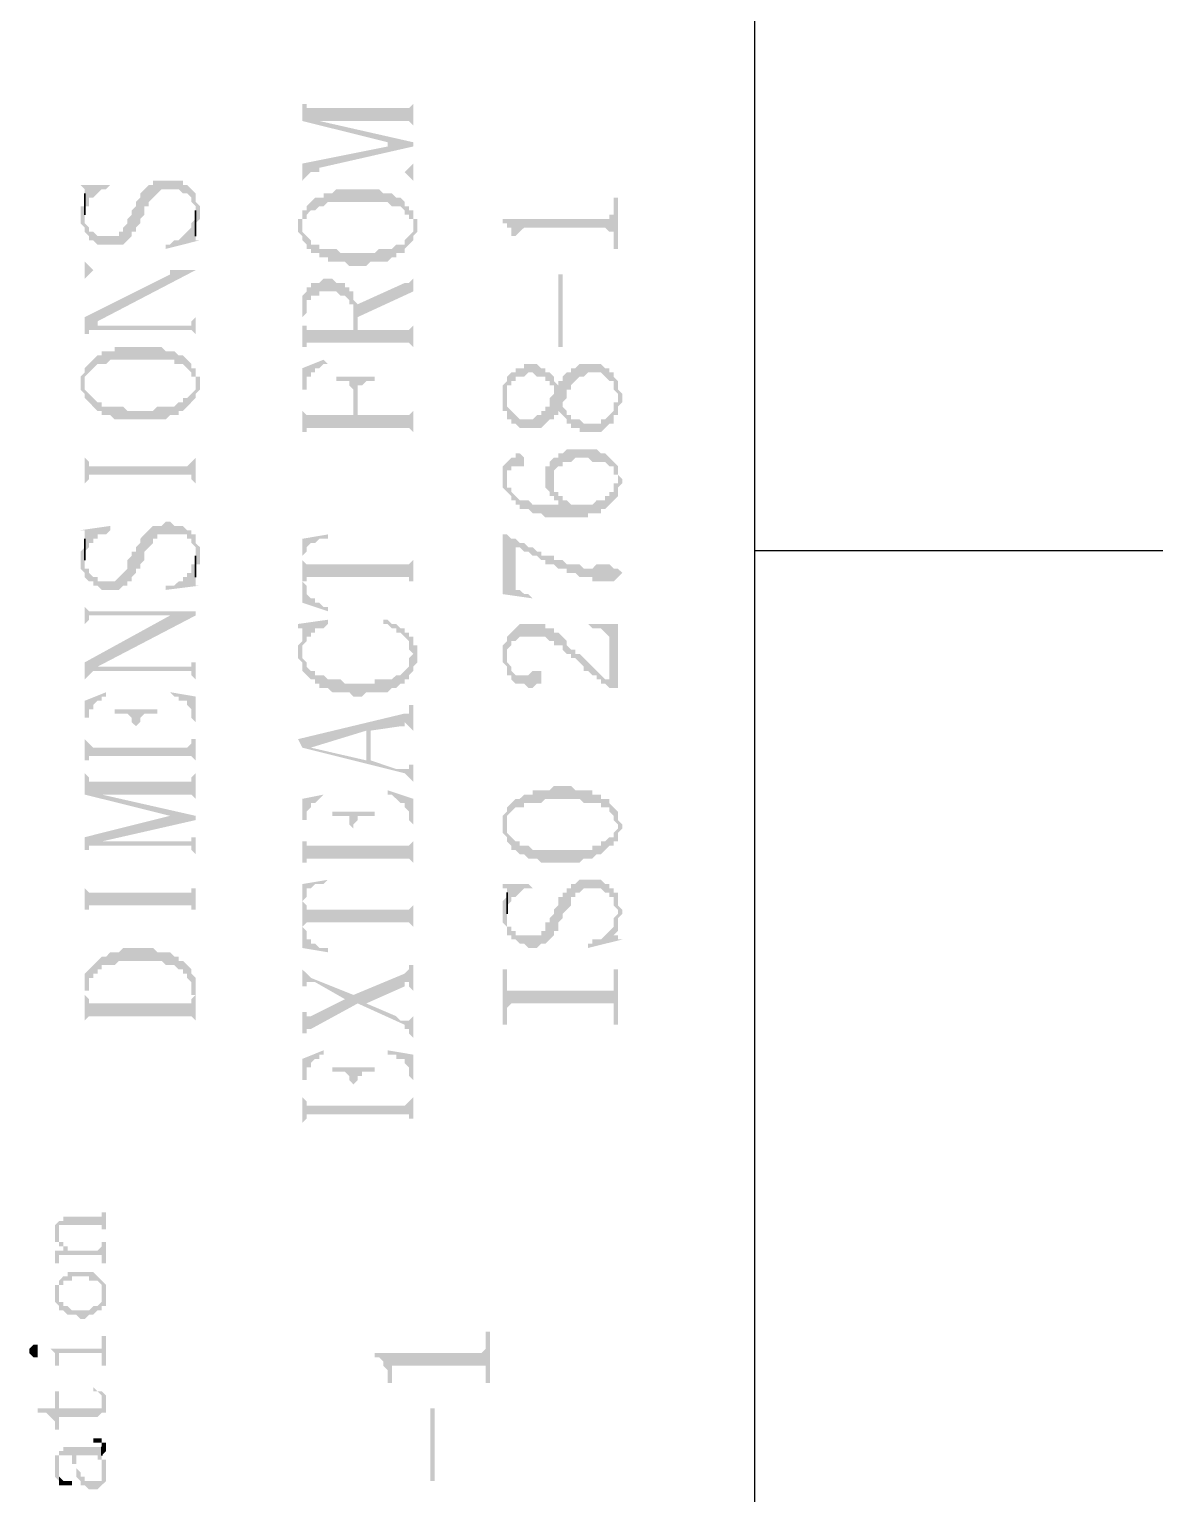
# Model space of a CAD drawing. Header units: inches. Extents: x 3613 to 8393, y -2205 to -794.
# Drawn here: x 4088.78 to 4100.69, y -2003.93 to -1988.43 of the extents above; entities that cross this region are included whole.
import ezdxf

# ---------------------------------------------------------------- set-up
doc = ezdxf.new("R2010")
doc.units = ezdxf.units.IN
doc.header["$MEASUREMENT"] = 0

msp = doc.modelspace()

# ---------------------------------------------------------------- hatches: boundary and pattern name
at = {"transparency": 33554559}
for points in [[(4091.667, -1989.176), (4091.667, -1989.402), (4092.569, -1989.627), (4092.569, -1989.672), (4092.84, -1989.672), (4092.84, -1989.627), (4091.847, -1989.402), (4091.847, -1989.402), (4091.757, -1989.266), (4091.712, -1989.266), (4091.712, -1989.221), (4091.667, -1989.221)], [(4091.757, -1989.266), (4091.847, -1989.402), (4092.795, -1989.402), (4092.84, -1989.447), (4092.84, -1989.492), (4092.84, -1989.176), (4092.84, -1989.221), (4092.84, -1989.221), (4092.795, -1989.266), (4092.75, -1989.266)], [(4091.667, -1989.853), (4091.667, -1990.034), (4091.667, -1990.034), (4091.712, -1989.988), (4091.712, -1989.988), (4091.757, -1989.943), (4091.847, -1989.898), (4092.84, -1989.672), (4092.569, -1989.672)], [(4091.757, -1989.943), (4092.75, -1989.943), (4092.795, -1989.988), (4092.795, -1989.988), (4092.84, -1990.034), (4092.84, -1989.853), (4092.84, -1989.853), (4092.795, -1989.898), (4092.795, -1989.898), (4092.75, -1989.943), (4091.847, -1989.943), (4091.847, -1989.898)], [(4089.32, -1990.395), (4089.32, -1990.485), (4089.32, -1990.485), (4089.365, -1990.53), (4089.365, -1990.575), (4089.365, -1990.575), (4089.41, -1990.62), (4089.41, -1990.665), (4089.455, -1990.665), (4089.5, -1990.71), (4089.771, -1990.71), (4089.816, -1990.665), (4089.816, -1990.665), (4089.861, -1990.62), (4089.861, -1990.575), (4089.907, -1990.575), (4089.907, -1990.53), (4089.952, -1990.485), (4089.952, -1990.44), (4089.997, -1990.395), (4089.997, -1990.304), (4090.042, -1990.304), (4090.042, -1990.259), (4090.087, -1990.214), (4090.087, -1990.214), (4090.132, -1990.169), (4090.132, -1990.169), (4090.177, -1990.124), (4090.358, -1990.124), (4090.403, -1990.169), (4090.448, -1990.169), (4090.493, -1990.214), (4090.493, -1990.259), (4090.538, -1990.304), (4090.538, -1990.53), (4090.538, -1990.485), (4090.538, -1990.485), (4090.584, -1990.44), (4090.584, -1990.349), (4090.584, -1990.304), (4090.584, -1990.304), (4090.538, -1990.259), (4090.538, -1990.169), (4090.538, -1990.169), (4090.493, -1990.124), (4090.493, -1990.124), (4090.448, -1990.079), (4090.403, -1990.079), (4090.403, -1990.034), (4090.087, -1990.034), (4090.087, -1990.079), (4090.042, -1990.079), (4089.997, -1990.124), (4089.997, -1990.124), (4089.952, -1990.169), (4089.952, -1990.214), (4089.952, -1990.214), (4089.907, -1990.259), (4089.907, -1990.304), (4089.861, -1990.349), (4089.861, -1990.395), (4089.816, -1990.44), (4089.816, -1990.485), (4089.816, -1990.485), (4089.771, -1990.53), (4089.771, -1990.575), (4089.726, -1990.575), (4089.726, -1990.62), (4089.5, -1990.62), (4089.455, -1990.575), (4089.41, -1990.575), (4089.41, -1990.53), (4089.41, -1990.53), (4089.365, -1990.485), (4089.365, -1990.214), (4089.365, -1990.304), (4089.32, -1990.304), (4089.32, -1990.349)], [(4089.32, -1990.079), (4089.365, -1990.124), (4089.365, -1990.304), (4089.41, -1990.304), (4089.41, -1990.214), (4089.455, -1990.214), (4089.5, -1990.169), (4089.5, -1990.169), (4089.545, -1990.124), (4089.591, -1990.124), (4089.636, -1990.079), (4089.636, -1990.079)], [(4091.667, -1990.349), (4091.667, -1990.53), (4091.667, -1990.44), (4091.712, -1990.44), (4091.712, -1990.395), (4091.757, -1990.349), (4091.802, -1990.349), (4091.847, -1990.304), (4091.892, -1990.304), (4091.937, -1990.259), (4092.569, -1990.259), (4092.614, -1990.304), (4092.705, -1990.304), (4092.75, -1990.349), (4092.75, -1990.395), (4092.795, -1990.395), (4092.795, -1990.44), (4092.84, -1990.44), (4092.84, -1990.53), (4092.84, -1990.349), (4092.795, -1990.349), (4092.795, -1990.304), (4092.75, -1990.304), (4092.75, -1990.259), (4092.705, -1990.214), (4092.66, -1990.214), (4092.614, -1990.169), (4092.524, -1990.169), (4092.479, -1990.124), (4092.028, -1990.124), (4091.983, -1990.169), (4091.892, -1990.169), (4091.892, -1990.214), (4091.802, -1990.214), (4091.757, -1990.259), (4091.757, -1990.259), (4091.712, -1990.304), (4091.712, -1990.349)], [(4093.788, -1990.44), (4093.788, -1990.485), (4093.833, -1990.485), (4093.833, -1990.53), (4093.878, -1990.53), (4093.878, -1990.62), (4093.923, -1990.62), (4093.923, -1990.756), (4093.923, -1990.62), (4093.968, -1990.575), (4093.968, -1990.575), (4094.014, -1990.53), (4094.871, -1990.53), (4094.916, -1990.575), (4094.961, -1990.575), (4094.961, -1990.62), (4094.961, -1990.756), (4095.006, -1990.756), (4095.006, -1990.214), (4094.961, -1990.214), (4094.961, -1990.349), (4094.961, -1990.395), (4094.916, -1990.395), (4094.916, -1990.44), (4094.871, -1990.44)], [(4091.622, -1990.53), (4091.622, -1990.575), (4091.622, -1990.575), (4091.667, -1990.62), (4091.667, -1990.665), (4091.667, -1990.665), (4091.712, -1990.71), (4091.712, -1990.756), (4091.757, -1990.756), (4091.757, -1990.801), (4091.847, -1990.801), (4091.847, -1990.846), (4091.937, -1990.846), (4091.937, -1990.891), (4092.118, -1990.891), (4092.163, -1990.936), (4092.344, -1990.936), (4092.389, -1990.891), (4092.569, -1990.891), (4092.614, -1990.846), (4092.66, -1990.846), (4092.66, -1990.801), (4092.75, -1990.801), (4092.75, -1990.756), (4092.795, -1990.71), (4092.795, -1990.71), (4092.84, -1990.665), (4092.84, -1990.62), (4092.885, -1990.575), (4092.885, -1990.44), (4092.84, -1990.44), (4092.84, -1990.349), (4092.84, -1990.53), (4092.84, -1990.575), (4092.84, -1990.575), (4092.795, -1990.62), (4092.795, -1990.62), (4092.75, -1990.665), (4092.75, -1990.71), (4092.66, -1990.71), (4092.614, -1990.756), (4092.479, -1990.756), (4092.434, -1990.801), (4092.073, -1990.801), (4092.028, -1990.756), (4091.847, -1990.756), (4091.847, -1990.71), (4091.757, -1990.71), (4091.757, -1990.665), (4091.712, -1990.62), (4091.712, -1990.62), (4091.667, -1990.575), (4091.667, -1990.53), (4091.667, -1990.349), (4091.667, -1990.44), (4091.622, -1990.44), (4091.622, -1990.485)], [(4090.222, -1990.71), (4090.222, -1990.756), (4090.584, -1990.665), (4090.538, -1990.665), (4090.538, -1990.62), (4090.538, -1990.44), (4090.493, -1990.485), (4090.493, -1990.53), (4090.448, -1990.575), (4090.448, -1990.575), (4090.403, -1990.62), (4090.403, -1990.62), (4090.358, -1990.665), (4090.313, -1990.665), (4090.268, -1990.71)], [(4089.365, -1990.846), (4089.365, -1991.117), (4089.365, -1991.072), (4089.41, -1991.026), (4089.41, -1991.026), (4089.455, -1990.981), (4090.268, -1990.981), (4090.268, -1991.026), (4090.538, -1990.981), (4089.455, -1990.981), (4089.41, -1990.936), (4089.41, -1990.936), (4089.365, -1990.891)], [(4089.365, -1991.478), (4089.365, -1991.703), (4089.365, -1991.658), (4089.41, -1991.658), (4089.41, -1991.613), (4089.455, -1991.613), (4089.5, -1991.523), (4090.538, -1990.981), (4090.268, -1991.026)], [(4092.253, -1991.342), (4092.253, -1991.478), (4092.84, -1991.207), (4092.84, -1991.026), (4092.84, -1991.072), (4092.84, -1991.072), (4092.795, -1991.117), (4092.75, -1991.117)], [(4094.42, -1991.794), (4094.42, -1991.026), (4094.375, -1991.026), (4094.375, -1991.794)], [(4091.667, -1991.433), (4091.667, -1991.839), (4091.667, -1991.478), (4091.712, -1991.433), (4091.712, -1991.342), (4091.712, -1991.297), (4091.757, -1991.297), (4091.757, -1991.252), (4091.847, -1991.252), (4091.847, -1991.207), (4092.028, -1991.207), (4092.073, -1991.252), (4092.118, -1991.252), (4092.163, -1991.297), (4092.163, -1991.342), (4092.208, -1991.342), (4092.208, -1991.613), (4092.208, -1991.207), (4092.163, -1991.207), (4092.163, -1991.162), (4092.118, -1991.162), (4092.118, -1991.117), (4092.028, -1991.117), (4091.983, -1991.072), (4091.892, -1991.072), (4091.847, -1991.117), (4091.757, -1991.117), (4091.757, -1991.162), (4091.712, -1991.162), (4091.712, -1991.207), (4091.712, -1991.207), (4091.667, -1991.252), (4091.667, -1991.297), (4091.667, -1991.387)], [(4091.667, -1991.794), (4091.712, -1991.794), (4091.712, -1991.749), (4092.795, -1991.749), (4092.84, -1991.794), (4092.84, -1991.839), (4092.84, -1991.523), (4092.84, -1991.568), (4092.84, -1991.568), (4092.795, -1991.613), (4092.253, -1991.613), (4092.253, -1991.342), (4092.253, -1991.342), (4092.208, -1991.297), (4092.208, -1991.252), (4092.208, -1991.613), (4091.712, -1991.613), (4091.712, -1991.568), (4091.667, -1991.568), (4091.667, -1991.478)], [(4089.455, -1991.613), (4090.493, -1991.613), (4090.538, -1991.658), (4090.538, -1991.703), (4090.538, -1991.433), (4090.538, -1991.478), (4090.493, -1991.523), (4090.493, -1991.568), (4089.5, -1991.568), (4089.5, -1991.523)], [(4089.365, -1992.019), (4089.365, -1992.2), (4089.365, -1992.11), (4089.41, -1992.064), (4089.41, -1992.064), (4089.455, -1992.019), (4089.455, -1992.019), (4089.5, -1991.974), (4089.591, -1991.974), (4089.636, -1991.929), (4090.313, -1991.929), (4090.313, -1991.974), (4090.403, -1991.974), (4090.448, -1992.019), (4090.448, -1992.019), (4090.493, -1992.064), (4090.493, -1992.11), (4090.538, -1992.11), (4090.538, -1992.2), (4090.538, -1992.019), (4090.493, -1992.019), (4090.493, -1991.974), (4090.448, -1991.929), (4090.448, -1991.929), (4090.403, -1991.884), (4090.358, -1991.884), (4090.313, -1991.839), (4090.222, -1991.839), (4090.177, -1991.794), (4089.681, -1991.794), (4089.681, -1991.839), (4089.545, -1991.839), (4089.545, -1991.884), (4089.5, -1991.884), (4089.455, -1991.929), (4089.455, -1991.929), (4089.41, -1991.974), (4089.41, -1991.974)], [(4091.667, -1992.019), (4091.667, -1992.741), (4091.667, -1992.245), (4091.712, -1992.245), (4091.712, -1992.11), (4091.757, -1992.11), (4091.757, -1992.064), (4091.802, -1992.064), (4091.802, -1992.019), (4091.847, -1992.019), (4091.892, -1991.974), (4091.937, -1991.974), (4091.892, -1991.929)], [(4089.32, -1992.2), (4089.32, -1992.245), (4089.365, -1992.29), (4089.365, -1992.335), (4089.41, -1992.38), (4089.41, -1992.38), (4089.455, -1992.426), (4089.455, -1992.426), (4089.5, -1992.471), (4089.545, -1992.471), (4089.545, -1992.516), (4089.636, -1992.516), (4089.681, -1992.561), (4090.222, -1992.561), (4090.268, -1992.516), (4090.358, -1992.516), (4090.358, -1992.471), (4090.403, -1992.471), (4090.448, -1992.426), (4090.448, -1992.426), (4090.493, -1992.38), (4090.493, -1992.38), (4090.538, -1992.335), (4090.538, -1992.29), (4090.538, -1992.29), (4090.584, -1992.245), (4090.584, -1992.2), (4090.584, -1992.11), (4090.538, -1992.11), (4090.538, -1992.019), (4090.538, -1992.2), (4090.538, -1992.245), (4090.493, -1992.29), (4090.493, -1992.29), (4090.448, -1992.335), (4090.403, -1992.335), (4090.403, -1992.38), (4090.358, -1992.38), (4090.313, -1992.426), (4090.132, -1992.426), (4090.087, -1992.471), (4089.816, -1992.471), (4089.771, -1992.426), (4089.545, -1992.426), (4089.545, -1992.38), (4089.5, -1992.38), (4089.455, -1992.335), (4089.455, -1992.335), (4089.41, -1992.29), (4089.41, -1992.29), (4089.365, -1992.245), (4089.365, -1992.2), (4089.365, -1992.019), (4089.365, -1992.064), (4089.365, -1992.064), (4089.32, -1992.11), (4089.32, -1992.155)], [(4092.028, -1992.11), (4092.028, -1992.155), (4092.163, -1992.155), (4092.163, -1992.2), (4092.163, -1992.2), (4092.208, -1992.245), (4092.208, -1992.516), (4092.253, -1992.29), (4092.253, -1992.2), (4092.299, -1992.2), (4092.344, -1992.155), (4092.434, -1992.155), (4092.434, -1992.11)], [(4093.788, -1992.335), (4093.788, -1992.471), (4093.833, -1992.471), (4093.833, -1992.561), (4093.878, -1992.561), (4093.878, -1992.606), (4093.923, -1992.606), (4093.968, -1992.651), (4094.194, -1992.651), (4094.239, -1992.606), (4094.239, -1992.606), (4094.284, -1992.561), (4094.329, -1992.561), (4094.329, -1992.516), (4094.375, -1992.516), (4094.375, -1992.471), (4094.375, -1992.471), (4094.42, -1992.516), (4094.42, -1992.38), (4094.42, -1992.38), (4094.465, -1992.335), (4094.465, -1992.245), (4094.51, -1992.245), (4094.51, -1992.2), (4094.555, -1992.155), (4094.555, -1992.155), (4094.6, -1992.11), (4094.645, -1992.11), (4094.691, -1992.064), (4094.826, -1992.064), (4094.871, -1992.11), (4094.871, -1992.11), (4094.916, -1992.155), (4094.961, -1992.155), (4094.961, -1992.2), (4094.961, -1992.245), (4095.006, -1992.29), (4095.006, -1992.516), (4095.006, -1992.426), (4095.006, -1992.426), (4095.052, -1992.38), (4095.052, -1992.29), (4095.006, -1992.245), (4095.006, -1992.2), (4095.006, -1992.155), (4094.961, -1992.11), (4094.961, -1992.064), (4094.916, -1992.064), (4094.916, -1992.019), (4094.871, -1992.019), (4094.826, -1991.974), (4094.6, -1991.974), (4094.555, -1992.019), (4094.51, -1992.019), (4094.51, -1992.064), (4094.465, -1992.064), (4094.42, -1992.11), (4094.42, -1992.155), (4094.375, -1992.155), (4094.375, -1992.2), (4094.375, -1992.2), (4094.329, -1992.155), (4094.329, -1992.245), (4094.329, -1992.29), (4094.284, -1992.335), (4094.284, -1992.426), (4094.239, -1992.426), (4094.239, -1992.471), (4094.194, -1992.471), (4094.194, -1992.516), (4094.149, -1992.516), (4094.104, -1992.561), (4093.968, -1992.561), (4093.923, -1992.516), (4093.923, -1992.516), (4093.878, -1992.471), (4093.878, -1992.471), (4093.833, -1992.426), (4093.833, -1992.38), (4093.833, -1992.155), (4093.833, -1992.155), (4093.788, -1992.2), (4093.788, -1992.29)], [(4093.833, -1992.155), (4093.833, -1992.335), (4093.833, -1992.2), (4093.878, -1992.2), (4093.878, -1992.155), (4093.923, -1992.155), (4093.923, -1992.11), (4094.014, -1992.11), (4094.059, -1992.064), (4094.104, -1992.064), (4094.149, -1992.11), (4094.239, -1992.11), (4094.239, -1992.155), (4094.284, -1992.155), (4094.284, -1992.2), (4094.329, -1992.2), (4094.329, -1992.245), (4094.329, -1992.155), (4094.329, -1992.11), (4094.284, -1992.064), (4094.239, -1992.064), (4094.239, -1992.019), (4094.194, -1992.019), (4094.149, -1991.974), (4094.014, -1991.974), (4094.014, -1992.019), (4093.923, -1992.019), (4093.923, -1992.064), (4093.878, -1992.064), (4093.833, -1992.11)], [(4091.667, -1992.696), (4091.712, -1992.696), (4091.712, -1992.651), (4092.795, -1992.651), (4092.84, -1992.696), (4092.84, -1992.741), (4092.84, -1992.426), (4092.84, -1992.471), (4092.84, -1992.471), (4092.795, -1992.516), (4092.253, -1992.516), (4092.253, -1992.29), (4092.208, -1992.516), (4091.712, -1992.516), (4091.667, -1992.471), (4091.667, -1992.29)], [(4094.42, -1992.516), (4094.42, -1992.516), (4094.465, -1992.561), (4094.465, -1992.606), (4094.51, -1992.606), (4094.51, -1992.651), (4094.6, -1992.651), (4094.6, -1992.696), (4094.826, -1992.696), (4094.871, -1992.651), (4094.871, -1992.651), (4094.916, -1992.606), (4094.961, -1992.606), (4094.961, -1992.516), (4095.006, -1992.516), (4095.006, -1992.335), (4095.006, -1992.38), (4094.961, -1992.38), (4094.961, -1992.471), (4094.961, -1992.471), (4094.916, -1992.516), (4094.916, -1992.516), (4094.871, -1992.561), (4094.826, -1992.561), (4094.826, -1992.606), (4094.645, -1992.606), (4094.6, -1992.561), (4094.51, -1992.561), (4094.51, -1992.516), (4094.465, -1992.516), (4094.465, -1992.471), (4094.42, -1992.426), (4094.42, -1992.426)], [(4089.365, -1992.832), (4089.365, -1993.373), (4089.365, -1993.238), (4089.41, -1993.193), (4089.41, -1993.148), (4090.493, -1993.148), (4090.493, -1993.193), (4090.493, -1993.193), (4090.538, -1993.238), (4090.538, -1993.373), (4090.538, -1992.832), (4090.538, -1992.967), (4090.493, -1993.012), (4090.493, -1993.012), (4090.448, -1993.057), (4089.41, -1993.057), (4089.41, -1993.012), (4089.41, -1993.012), (4089.365, -1992.967)], [(4094.239, -1993.193), (4094.239, -1993.283), (4094.284, -1993.328), (4094.284, -1993.373), (4094.329, -1993.373), (4094.329, -1993.148), (4094.329, -1993.102), (4094.375, -1993.057), (4094.42, -1993.057), (4094.42, -1993.012), (4094.51, -1993.012), (4094.555, -1992.967), (4094.691, -1992.967), (4094.736, -1993.012), (4094.871, -1993.012), (4094.916, -1993.057), (4094.961, -1993.057), (4094.961, -1993.148), (4095.006, -1993.148), (4095.006, -1993.373), (4095.006, -1993.283), (4095.052, -1993.238), (4095.052, -1993.193), (4095.052, -1993.193), (4095.006, -1993.148), (4095.006, -1993.102), (4095.006, -1993.057), (4094.961, -1993.012), (4094.961, -1993.012), (4094.916, -1992.967), (4094.916, -1992.967), (4094.871, -1992.922), (4094.826, -1992.922), (4094.781, -1992.877), (4094.465, -1992.877), (4094.42, -1992.922), (4094.375, -1992.922), (4094.375, -1992.967), (4094.329, -1992.967), (4094.284, -1993.012), (4094.284, -1993.057), (4094.239, -1993.057), (4094.239, -1993.148)], [(4093.788, -1993.148), (4093.788, -1993.238), (4093.788, -1993.283), (4093.833, -1993.328), (4093.833, -1993.328), (4093.878, -1993.373), (4093.878, -1993.418), (4093.923, -1993.418), (4093.923, -1993.464), (4093.968, -1993.464), (4093.968, -1993.509), (4094.059, -1993.509), (4094.104, -1993.554), (4094.194, -1993.554), (4094.239, -1993.599), (4094.691, -1993.599), (4094.691, -1993.554), (4094.826, -1993.554), (4094.826, -1993.509), (4094.871, -1993.509), (4094.916, -1993.464), (4094.916, -1993.464), (4094.961, -1993.418), (4094.961, -1993.418), (4095.006, -1993.373), (4095.006, -1993.193), (4095.006, -1993.238), (4094.961, -1993.238), (4094.961, -1993.328), (4094.916, -1993.328), (4094.916, -1993.373), (4094.871, -1993.373), (4094.871, -1993.418), (4094.781, -1993.418), (4094.736, -1993.464), (4094.51, -1993.464), (4094.465, -1993.418), (4094.42, -1993.464), (4094.104, -1993.464), (4094.059, -1993.418), (4093.968, -1993.418), (4093.923, -1993.373), (4093.923, -1993.373), (4093.878, -1993.328), (4093.878, -1993.283), (4093.833, -1993.283), (4093.833, -1993.193), (4093.833, -1993.012), (4093.788, -1993.057), (4093.788, -1993.102), (4093.788, -1993.102)], [(4093.833, -1993.012), (4093.833, -1993.193), (4093.833, -1993.102), (4093.878, -1993.102), (4093.878, -1993.057), (4094.014, -1993.057), (4094.014, -1992.967), (4094.014, -1992.967), (4093.968, -1992.922), (4093.923, -1992.922), (4093.923, -1992.967), (4093.878, -1992.967)], [(4094.329, -1993.373), (4094.329, -1993.418), (4094.375, -1993.418), (4094.375, -1993.464), (4094.42, -1993.464), (4094.465, -1993.418), (4094.42, -1993.418), (4094.42, -1993.373), (4094.375, -1993.373), (4094.375, -1993.328), (4094.329, -1993.328), (4094.329, -1993.283), (4094.329, -1993.193)], [(4089.32, -1994.05), (4089.32, -1994.141), (4089.365, -1994.186), (4089.365, -1994.231), (4089.41, -1994.276), (4089.455, -1994.276), (4089.455, -1994.321), (4089.5, -1994.321), (4089.545, -1994.366), (4089.726, -1994.366), (4089.771, -1994.321), (4089.816, -1994.321), (4089.816, -1994.276), (4089.861, -1994.276), (4089.861, -1994.231), (4089.861, -1994.231), (4089.907, -1994.186), (4089.907, -1994.141), (4089.952, -1994.141), (4089.952, -1994.095), (4089.997, -1994.05), (4089.997, -1993.96), (4090.042, -1993.915), (4090.042, -1993.915), (4090.087, -1993.87), (4090.087, -1993.825), (4090.132, -1993.825), (4090.132, -1993.779), (4090.448, -1993.779), (4090.448, -1993.825), (4090.493, -1993.825), (4090.493, -1993.87), (4090.493, -1993.87), (4090.538, -1993.915), (4090.538, -1994.186), (4090.538, -1994.095), (4090.584, -1994.095), (4090.584, -1994.005), (4090.584, -1993.915), (4090.538, -1993.87), (4090.538, -1993.779), (4090.493, -1993.779), (4090.493, -1993.734), (4090.448, -1993.734), (4090.403, -1993.689), (4090.313, -1993.689), (4090.268, -1993.644), (4090.222, -1993.644), (4090.177, -1993.689), (4090.087, -1993.689), (4090.042, -1993.734), (4090.042, -1993.734), (4089.997, -1993.779), (4089.997, -1993.779), (4089.952, -1993.825), (4089.952, -1993.87), (4089.907, -1993.915), (4089.907, -1993.96), (4089.861, -1993.96), (4089.861, -1994.005), (4089.816, -1994.05), (4089.816, -1994.141), (4089.771, -1994.186), (4089.771, -1994.186), (4089.726, -1994.231), (4089.726, -1994.231), (4089.681, -1994.276), (4089.5, -1994.276), (4089.5, -1994.231), (4089.455, -1994.231), (4089.41, -1994.186), (4089.41, -1994.141), (4089.365, -1994.141), (4089.365, -1993.87), (4089.365, -1993.915), (4089.365, -1993.915), (4089.32, -1993.96), (4089.32, -1994.005)], [(4089.32, -1993.734), (4089.365, -1993.734), (4089.365, -1993.779), (4089.365, -1993.96), (4089.41, -1993.915), (4089.41, -1993.87), (4089.455, -1993.87), (4089.455, -1993.825), (4089.5, -1993.825), (4089.5, -1993.779), (4089.591, -1993.779), (4089.636, -1993.734), (4089.636, -1993.689)], [(4091.667, -1993.825), (4091.667, -1994.05), (4091.667, -1994.005), (4091.712, -1993.96), (4091.712, -1993.915), (4091.712, -1993.915), (4091.757, -1993.87), (4091.802, -1993.87), (4091.847, -1993.825), (4091.937, -1993.825), (4091.937, -1993.779)], [(4091.667, -1993.825), (4091.667, -1994.502), (4091.937, -1994.592), (4091.937, -1994.547), (4091.892, -1994.547), (4091.847, -1994.502), (4091.802, -1994.502), (4091.802, -1994.456), (4091.757, -1994.456), (4091.712, -1994.411), (4091.712, -1994.321), (4091.667, -1994.276), (4091.667, -1994.05)], [(4093.788, -1993.779), (4093.788, -1994.411), (4094.104, -1994.456), (4094.104, -1994.456), (4094.059, -1994.411), (4094.014, -1994.411), (4093.968, -1994.366), (4093.923, -1994.366), (4093.923, -1993.87), (4093.878, -1993.825), (4093.833, -1993.779)], [(4093.878, -1993.825), (4093.923, -1993.87), (4093.923, -1993.915), (4093.968, -1993.915), (4094.014, -1993.96), (4094.059, -1993.96), (4094.104, -1994.005), (4094.149, -1994.005), (4094.194, -1994.05), (4094.239, -1994.05), (4094.239, -1994.095), (4094.329, -1994.095), (4094.375, -1994.141), (4094.465, -1994.141), (4094.465, -1994.186), (4094.555, -1994.186), (4094.6, -1994.231), (4094.736, -1994.231), (4094.736, -1994.276), (4094.961, -1994.276), (4095.006, -1994.231), (4095.006, -1994.231), (4095.052, -1994.186), (4095.006, -1994.141), (4094.961, -1994.141), (4094.916, -1994.095), (4094.781, -1994.095), (4094.736, -1994.141), (4094.645, -1994.141), (4094.6, -1994.095), (4094.465, -1994.095), (4094.42, -1994.05), (4094.329, -1994.05), (4094.329, -1994.005), (4094.194, -1994.005), (4094.194, -1993.96), (4094.149, -1993.96), (4094.104, -1993.915), (4094.059, -1993.915), (4094.014, -1993.87), (4093.968, -1993.87), (4093.923, -1993.825)], [(4090.222, -1994.321), (4090.222, -1994.366), (4090.584, -1994.321), (4090.538, -1994.321), (4090.538, -1994.276), (4090.538, -1994.095), (4090.493, -1994.095), (4090.493, -1994.186), (4090.448, -1994.186), (4090.448, -1994.231), (4090.403, -1994.231), (4090.403, -1994.276), (4090.358, -1994.276), (4090.313, -1994.321), (4090.268, -1994.321)], [(4091.667, -1994.05), (4091.667, -1994.276), (4091.712, -1994.276), (4091.712, -1994.231), (4092.795, -1994.231), (4092.795, -1994.276), (4092.84, -1994.276), (4092.84, -1994.366), (4092.84, -1994.005), (4092.84, -1994.05), (4092.84, -1994.05), (4092.795, -1994.095), (4091.712, -1994.095)], [(4089.365, -1994.456), (4089.365, -1994.772), (4089.365, -1994.727), (4089.41, -1994.682), (4089.41, -1994.637), (4090.538, -1994.637), (4090.538, -1994.592), (4089.41, -1994.592), (4089.365, -1994.547)], [(4089.365, -1995.133), (4089.365, -1995.359), (4089.365, -1995.314), (4089.41, -1995.269), (4089.41, -1995.269), (4089.455, -1995.224), (4089.5, -1995.179), (4090.538, -1994.637), (4090.268, -1994.637)], [(4091.622, -1994.727), (4091.622, -1994.772), (4091.667, -1994.772), (4091.667, -1995.179), (4091.667, -1994.953), (4091.712, -1994.908), (4091.712, -1994.863), (4091.757, -1994.863), (4091.757, -1994.818), (4091.802, -1994.818), (4091.802, -1994.772), (4091.892, -1994.772), (4091.937, -1994.727), (4091.937, -1994.682)], [(4092.524, -1994.727), (4092.569, -1994.727), (4092.614, -1994.772), (4092.66, -1994.772), (4092.66, -1994.818), (4092.705, -1994.818), (4092.75, -1994.863), (4092.75, -1994.863), (4092.795, -1994.908), (4092.795, -1994.953), (4092.795, -1994.998), (4092.84, -1995.043), (4092.84, -1994.863), (4092.795, -1994.863), (4092.795, -1994.818), (4092.75, -1994.818), (4092.75, -1994.772), (4092.705, -1994.772), (4092.66, -1994.727), (4092.614, -1994.727), (4092.569, -1994.682), (4092.524, -1994.682)], [(4093.788, -1995.043), (4093.788, -1995.133), (4093.788, -1995.133), (4093.833, -1995.179), (4093.833, -1995.224), (4093.833, -1994.998), (4093.833, -1994.998), (4093.878, -1994.953), (4093.878, -1994.908), (4093.923, -1994.908), (4093.968, -1994.863), (4094.239, -1994.863), (4094.284, -1994.908), (4094.329, -1994.908), (4094.329, -1994.953), (4094.42, -1994.953), (4094.42, -1994.998), (4094.465, -1995.043), (4094.51, -1995.043), (4094.51, -1995.088), (4094.555, -1995.088), (4094.6, -1995.133), (4094.6, -1995.133), (4094.645, -1995.179), (4094.645, -1995.224), (4094.691, -1995.224), (4094.736, -1995.269), (4094.781, -1995.269), (4094.781, -1995.314), (4094.826, -1995.314), (4094.826, -1995.359), (4094.871, -1995.359), (4094.916, -1995.404), (4094.916, -1995.314), (4094.871, -1995.314), (4094.826, -1995.269), (4094.826, -1995.269), (4094.781, -1995.224), (4094.736, -1995.179), (4094.736, -1995.179), (4094.691, -1995.133), (4094.691, -1995.133), (4094.645, -1995.088), (4094.645, -1995.088), (4094.6, -1995.043), (4094.555, -1995.043), (4094.555, -1994.998), (4094.51, -1994.998), (4094.465, -1994.953), (4094.465, -1994.908), (4094.42, -1994.863), (4094.42, -1994.863), (4094.375, -1994.818), (4094.329, -1994.818), (4094.329, -1994.772), (4094.239, -1994.772), (4094.239, -1994.727), (4093.968, -1994.727), (4093.923, -1994.772), (4093.923, -1994.772), (4093.878, -1994.818), (4093.878, -1994.818), (4093.833, -1994.863), (4093.833, -1994.908), (4093.788, -1994.953), (4093.788, -1994.998)], [(4094.691, -1994.727), (4094.691, -1994.727), (4094.736, -1994.772), (4094.826, -1994.772), (4094.871, -1994.818), (4094.871, -1994.818), (4094.916, -1994.863), (4094.916, -1995.404), (4095.006, -1995.404), (4095.006, -1994.727)], [(4091.622, -1994.998), (4091.622, -1995.043), (4091.622, -1995.088), (4091.667, -1995.133), (4091.667, -1995.179), (4091.667, -1994.818), (4091.667, -1994.863), (4091.667, -1994.908), (4091.622, -1994.953)], [(4091.667, -1995.179), (4091.667, -1995.224), (4091.712, -1995.269), (4091.712, -1995.269), (4091.757, -1995.314), (4091.802, -1995.314), (4091.802, -1995.359), (4091.847, -1995.359), (4091.847, -1995.404), (4091.937, -1995.404), (4091.983, -1995.449), (4092.163, -1995.449), (4092.208, -1995.495), (4092.299, -1995.495), (4092.344, -1995.449), (4092.569, -1995.449), (4092.614, -1995.404), (4092.66, -1995.404), (4092.705, -1995.359), (4092.75, -1995.359), (4092.75, -1995.314), (4092.795, -1995.314), (4092.795, -1995.269), (4092.84, -1995.224), (4092.84, -1995.179), (4092.885, -1995.133), (4092.885, -1995.043), (4092.885, -1994.953), (4092.84, -1994.953), (4092.84, -1994.863), (4092.84, -1995.043), (4092.84, -1995.043), (4092.795, -1995.088), (4092.795, -1995.179), (4092.795, -1995.179), (4092.75, -1995.224), (4092.75, -1995.224), (4092.705, -1995.269), (4092.66, -1995.269), (4092.614, -1995.314), (4092.434, -1995.314), (4092.434, -1995.359), (4092.118, -1995.359), (4092.073, -1995.314), (4091.937, -1995.314), (4091.892, -1995.269), (4091.802, -1995.269), (4091.802, -1995.224), (4091.757, -1995.224), (4091.712, -1995.179), (4091.712, -1995.133), (4091.667, -1995.088), (4091.667, -1995.043)], [(4089.455, -1995.224), (4090.493, -1995.224), (4090.493, -1995.269), (4090.493, -1995.269), (4090.538, -1995.314), (4090.538, -1995.359), (4090.538, -1995.088), (4090.538, -1995.133), (4090.493, -1995.133), (4090.493, -1995.179), (4089.5, -1995.179)], [(4093.833, -1995.224), (4093.833, -1995.269), (4093.878, -1995.269), (4093.878, -1995.314), (4093.878, -1995.314), (4093.923, -1995.359), (4094.014, -1995.359), (4094.059, -1995.404), (4094.104, -1995.404), (4094.149, -1995.359), (4094.194, -1995.359), (4094.194, -1995.314), (4094.194, -1995.224), (4094.104, -1995.224), (4094.059, -1995.269), (4093.923, -1995.269), (4093.878, -1995.224), (4093.878, -1995.179), (4093.833, -1995.133), (4093.833, -1995.088)], [(4089.365, -1995.54), (4089.365, -1996.217), (4089.365, -1995.72), (4089.41, -1995.72), (4089.41, -1995.63), (4089.455, -1995.63), (4089.455, -1995.585), (4089.455, -1995.585), (4089.5, -1995.54), (4089.545, -1995.54), (4089.545, -1995.495), (4089.591, -1995.495), (4089.591, -1995.449)], [(4090.268, -1995.449), (4090.268, -1995.449), (4090.313, -1995.495), (4090.358, -1995.495), (4090.358, -1995.54), (4090.448, -1995.54), (4090.448, -1995.585), (4090.448, -1995.585), (4090.493, -1995.63), (4090.493, -1995.675), (4090.493, -1995.72), (4090.538, -1995.765), (4090.538, -1996.217), (4090.538, -1995.495)], [(4089.681, -1995.63), (4089.681, -1995.675), (4089.816, -1995.675), (4089.861, -1995.72), (4089.861, -1995.765), (4089.907, -1995.81), (4089.907, -1996.036), (4089.907, -1995.81), (4089.907, -1995.81), (4089.952, -1995.765), (4089.952, -1995.72), (4089.952, -1995.72), (4089.997, -1995.675), (4090.132, -1995.675), (4090.132, -1995.63)], [(4091.622, -1995.946), (4091.667, -1996.036), (4091.757, -1996.036), (4092.344, -1995.856), (4092.344, -1996.171), (4092.389, -1995.856), (4092.705, -1995.81), (4092.75, -1995.81), (4092.75, -1995.765), (4092.795, -1995.81), (4092.795, -1995.81), (4092.84, -1995.856), (4092.84, -1995.585), (4092.795, -1995.585), (4092.795, -1995.675), (4092.75, -1995.675)], [(4089.365, -1996.171), (4089.41, -1996.171), (4089.41, -1996.126), (4090.493, -1996.126), (4090.538, -1996.171), (4090.538, -1995.946), (4090.493, -1995.946), (4090.493, -1995.991), (4090.493, -1995.991), (4090.448, -1996.036), (4089.907, -1996.036), (4089.907, -1995.81), (4089.907, -1996.036), (4089.455, -1996.036), (4089.41, -1995.991), (4089.41, -1995.991), (4089.365, -1995.946), (4089.365, -1995.765)], [(4091.667, -1996.036), (4092.75, -1996.307), (4092.795, -1996.352), (4092.795, -1996.352), (4092.84, -1996.397), (4092.84, -1996.442), (4092.84, -1996.171), (4092.84, -1996.217), (4092.795, -1996.217), (4092.795, -1996.262), (4092.66, -1996.262), (4092.389, -1996.171), (4092.389, -1995.856), (4092.344, -1996.171), (4091.757, -1996.036), (4091.757, -1996.036)], [(4089.365, -1996.307), (4089.365, -1996.533), (4090.268, -1996.758), (4090.268, -1996.758), (4090.538, -1996.803), (4090.538, -1996.758), (4089.545, -1996.533), (4089.545, -1996.533), (4089.455, -1996.397), (4089.41, -1996.397), (4089.41, -1996.352), (4089.365, -1996.307)], [(4089.455, -1996.397), (4089.545, -1996.533), (4090.493, -1996.533), (4090.538, -1996.578), (4090.538, -1996.623), (4090.538, -1996.307), (4090.538, -1996.307), (4090.493, -1996.352), (4090.493, -1996.397), (4090.448, -1996.397)], [(4093.833, -1996.713), (4093.833, -1996.848), (4093.833, -1996.803), (4093.833, -1996.758), (4093.878, -1996.713), (4093.878, -1996.713), (4093.923, -1996.668), (4094.014, -1996.668), (4094.014, -1996.623), (4094.194, -1996.623), (4094.239, -1996.578), (4094.6, -1996.578), (4094.645, -1996.623), (4094.826, -1996.623), (4094.826, -1996.668), (4094.916, -1996.668), (4094.916, -1996.713), (4094.961, -1996.758), (4094.961, -1996.803), (4095.006, -1996.848), (4095.006, -1996.713), (4094.961, -1996.668), (4094.961, -1996.668), (4094.916, -1996.623), (4094.916, -1996.578), (4094.826, -1996.578), (4094.826, -1996.533), (4094.736, -1996.533), (4094.736, -1996.487), (4094.555, -1996.487), (4094.51, -1996.442), (4094.329, -1996.442), (4094.284, -1996.487), (4094.104, -1996.487), (4094.104, -1996.533), (4094.014, -1996.533), (4093.968, -1996.578), (4093.923, -1996.578), (4093.878, -1996.623), (4093.878, -1996.623), (4093.833, -1996.668)], [(4091.667, -1996.578), (4091.667, -1997.3), (4091.667, -1996.803), (4091.712, -1996.803), (4091.712, -1996.758), (4091.712, -1996.713), (4091.757, -1996.668), (4091.757, -1996.623), (4091.802, -1996.623), (4091.847, -1996.578), (4091.847, -1996.578), (4091.892, -1996.533), (4091.892, -1996.533)], [(4092.569, -1996.533), (4092.614, -1996.533), (4092.66, -1996.578), (4092.66, -1996.578), (4092.705, -1996.623), (4092.75, -1996.623), (4092.75, -1996.668), (4092.75, -1996.668), (4092.795, -1996.713), (4092.795, -1996.803), (4092.84, -1996.848), (4092.84, -1997.3), (4092.84, -1996.578), (4092.569, -1996.487)], [(4089.365, -1996.984), (4089.365, -1997.164), (4089.365, -1997.119), (4089.41, -1997.119), (4089.41, -1997.074), (4089.455, -1997.074), (4089.545, -1997.029), (4090.538, -1996.803), (4090.268, -1996.758)], [(4091.983, -1996.713), (4091.983, -1996.758), (4092.163, -1996.758), (4092.163, -1996.848), (4092.208, -1996.894), (4092.208, -1997.074), (4092.208, -1996.848), (4092.253, -1996.803), (4092.253, -1996.758), (4092.434, -1996.758), (4092.434, -1996.713)], [(4093.788, -1996.848), (4093.788, -1996.939), (4093.788, -1996.939), (4093.833, -1996.984), (4093.833, -1997.029), (4093.833, -1997.029), (4093.878, -1997.074), (4093.878, -1997.119), (4093.923, -1997.119), (4093.968, -1997.164), (4094.014, -1997.164), (4094.059, -1997.21), (4094.149, -1997.21), (4094.194, -1997.255), (4094.6, -1997.255), (4094.645, -1997.21), (4094.736, -1997.21), (4094.781, -1997.164), (4094.826, -1997.164), (4094.871, -1997.119), (4094.871, -1997.119), (4094.916, -1997.074), (4094.961, -1997.074), (4094.961, -1997.029), (4095.006, -1997.029), (4095.006, -1996.939), (4095.006, -1996.939), (4095.052, -1996.894), (4095.052, -1996.848), (4095.052, -1996.848), (4095.006, -1996.803), (4095.006, -1996.713), (4095.006, -1996.848), (4095.006, -1996.894), (4094.961, -1996.939), (4094.961, -1996.984), (4094.916, -1996.984), (4094.871, -1997.029), (4094.826, -1997.029), (4094.826, -1997.074), (4094.736, -1997.074), (4094.736, -1997.119), (4094.104, -1997.119), (4094.059, -1997.074), (4093.968, -1997.074), (4093.968, -1997.029), (4093.923, -1997.029), (4093.878, -1996.984), (4093.878, -1996.984), (4093.833, -1996.939), (4093.833, -1996.713), (4093.833, -1996.713), (4093.788, -1996.758), (4093.788, -1996.803), (4093.788, -1996.803)], [(4091.667, -1997.255), (4091.712, -1997.255), (4091.712, -1997.21), (4092.795, -1997.21), (4092.84, -1997.255), (4092.84, -1997.029), (4092.84, -1997.029), (4092.795, -1997.074), (4092.208, -1997.074), (4092.208, -1996.894), (4092.208, -1997.074), (4091.712, -1997.074), (4091.712, -1997.029), (4091.667, -1997.029), (4091.667, -1996.803)], [(4089.455, -1997.074), (4090.493, -1997.074), (4090.493, -1997.119), (4090.493, -1997.119), (4090.538, -1997.164), (4090.538, -1996.939), (4090.538, -1996.984), (4090.493, -1996.984), (4090.493, -1997.029), (4089.545, -1997.029)], [(4089.365, -1997.345), (4089.365, -1997.932), (4089.365, -1997.751), (4089.41, -1997.751), (4089.41, -1997.706), (4090.493, -1997.706), (4090.493, -1997.751), (4090.538, -1997.751), (4090.538, -1997.932), (4090.538, -1997.345), (4090.538, -1997.525), (4090.493, -1997.525), (4090.493, -1997.571), (4089.41, -1997.571), (4089.365, -1997.525)], [(4091.667, -1997.48), (4091.667, -1997.661), (4091.667, -1997.661), (4091.712, -1997.616), (4091.712, -1997.571), (4091.712, -1997.525), (4091.757, -1997.525), (4091.802, -1997.48), (4091.892, -1997.48), (4091.937, -1997.435), (4091.937, -1997.435)], [(4091.667, -1997.48), (4091.667, -1998.157), (4091.937, -1998.202), (4091.937, -1998.157), (4091.847, -1998.157), (4091.802, -1998.112), (4091.757, -1998.112), (4091.757, -1998.067), (4091.712, -1998.067), (4091.712, -1997.977), (4091.667, -1997.932), (4091.667, -1997.661)], [(4093.788, -1997.796), (4093.788, -1997.887), (4093.788, -1997.887), (4093.833, -1997.932), (4093.833, -1998.022), (4093.878, -1998.022), (4093.878, -1998.067), (4093.923, -1998.067), (4093.968, -1998.112), (4094.014, -1998.112), (4094.059, -1998.157), (4094.149, -1998.157), (4094.194, -1998.112), (4094.239, -1998.112), (4094.284, -1998.067), (4094.284, -1998.067), (4094.329, -1998.022), (4094.329, -1997.977), (4094.375, -1997.977), (4094.375, -1997.887), (4094.42, -1997.841), (4094.42, -1997.796), (4094.465, -1997.751), (4094.465, -1997.751), (4094.51, -1997.706), (4094.51, -1997.616), (4094.555, -1997.616), (4094.555, -1997.571), (4094.6, -1997.571), (4094.645, -1997.525), (4094.826, -1997.525), (4094.871, -1997.571), (4094.916, -1997.571), (4094.916, -1997.616), (4094.961, -1997.616), (4094.961, -1997.706), (4095.006, -1997.751), (4095.006, -1997.932), (4095.006, -1997.887), (4095.006, -1997.841), (4095.052, -1997.796), (4095.052, -1997.751), (4095.052, -1997.751), (4095.006, -1997.706), (4095.006, -1997.571), (4094.961, -1997.571), (4094.961, -1997.525), (4094.916, -1997.525), (4094.916, -1997.48), (4094.871, -1997.48), (4094.826, -1997.435), (4094.6, -1997.435), (4094.555, -1997.48), (4094.51, -1997.48), (4094.51, -1997.525), (4094.465, -1997.525), (4094.465, -1997.571), (4094.42, -1997.571), (4094.42, -1997.616), (4094.375, -1997.616), (4094.375, -1997.706), (4094.329, -1997.751), (4094.329, -1997.796), (4094.284, -1997.841), (4094.284, -1997.887), (4094.239, -1997.887), (4094.239, -1997.977), (4094.194, -1997.977), (4094.194, -1998.022), (4093.923, -1998.022), (4093.923, -1997.977), (4093.878, -1997.977), (4093.878, -1997.932), (4093.833, -1997.932), (4093.833, -1997.616), (4093.788, -1997.661), (4093.788, -1997.706), (4093.788, -1997.751)], [(4093.788, -1997.48), (4093.788, -1997.525), (4093.833, -1997.525), (4093.833, -1997.706), (4093.833, -1997.706), (4093.878, -1997.661), (4093.878, -1997.616), (4093.923, -1997.616), (4093.968, -1997.571), (4093.968, -1997.571), (4094.014, -1997.525), (4094.104, -1997.525), (4094.059, -1997.48)], [(4091.667, -1997.661), (4091.667, -1997.932), (4091.712, -1997.887), (4092.795, -1997.887), (4092.84, -1997.932), (4092.84, -1997.977), (4092.84, -1997.616), (4092.84, -1997.706), (4092.84, -1997.706), (4092.795, -1997.751), (4091.712, -1997.751), (4091.712, -1997.706)], [(4094.691, -1998.112), (4094.691, -1998.157), (4095.052, -1998.067), (4095.006, -1998.067), (4095.006, -1998.022), (4094.961, -1998.022), (4094.961, -1997.841), (4094.961, -1997.887), (4094.961, -1997.932), (4094.916, -1997.977), (4094.916, -1997.977), (4094.871, -1998.022), (4094.871, -1998.022), (4094.826, -1998.067), (4094.736, -1998.067), (4094.736, -1998.112)], [(4094.961, -1997.841), (4094.961, -1998.022), (4095.006, -1997.977), (4095.006, -1997.751), (4095.006, -1997.796)], [(4089.365, -1998.654), (4089.365, -1998.97), (4089.365, -1998.609), (4089.41, -1998.609), (4089.41, -1998.473), (4089.455, -1998.473), (4089.455, -1998.428), (4089.5, -1998.428), (4089.5, -1998.383), (4089.545, -1998.383), (4089.545, -1998.338), (4089.681, -1998.338), (4089.726, -1998.293), (4090.177, -1998.293), (4090.222, -1998.338), (4090.313, -1998.338), (4090.358, -1998.383), (4090.403, -1998.383), (4090.403, -1998.428), (4090.448, -1998.428), (4090.448, -1998.473), (4090.493, -1998.518), (4090.493, -1998.654), (4090.538, -1998.654), (4090.538, -1998.97), (4090.538, -1998.654), (4090.538, -1998.473), (4090.538, -1998.473), (4090.493, -1998.428), (4090.493, -1998.383), (4090.493, -1998.383), (4090.448, -1998.338), (4090.448, -1998.338), (4090.403, -1998.293), (4090.358, -1998.293), (4090.358, -1998.248), (4090.313, -1998.248), (4090.268, -1998.202), (4090.132, -1998.202), (4090.087, -1998.157), (4089.771, -1998.157), (4089.726, -1998.202), (4089.636, -1998.202), (4089.591, -1998.248), (4089.545, -1998.248), (4089.5, -1998.293), (4089.5, -1998.293), (4089.455, -1998.338), (4089.455, -1998.338), (4089.41, -1998.383), (4089.41, -1998.383), (4089.365, -1998.428), (4089.365, -1998.518), (4089.365, -1998.609)], [(4091.667, -1998.789), (4091.667, -1999.105), (4091.667, -1999.06), (4091.712, -1999.06), (4091.712, -1999.015), (4091.757, -1999.015), (4092.253, -1998.744), (4092.344, -1998.744), (4092.75, -1998.563), (4092.75, -1998.518), (4092.795, -1998.518), (4092.795, -1998.563), (4092.84, -1998.609), (4092.84, -1998.293), (4092.84, -1998.338), (4092.795, -1998.338), (4092.795, -1998.383), (4092.795, -1998.383), (4092.75, -1998.428), (4092.208, -1998.654), (4092.118, -1998.699), (4091.757, -1998.879), (4091.712, -1998.879), (4091.712, -1998.834), (4091.667, -1998.834)], [(4091.667, -1998.338), (4091.667, -1998.609), (4091.667, -1998.563), (4091.712, -1998.563), (4091.712, -1998.518), (4091.802, -1998.518), (4092.118, -1998.699), (4092.208, -1998.654), (4091.757, -1998.473), (4091.712, -1998.428), (4091.712, -1998.428), (4091.667, -1998.383)], [(4093.788, -1998.383), (4093.788, -1998.97), (4093.833, -1998.97), (4093.833, -1998.789), (4093.833, -1998.789), (4093.878, -1998.744), (4094.961, -1998.744), (4094.961, -1998.789), (4094.961, -1998.97), (4095.006, -1998.97), (4095.006, -1998.383), (4094.961, -1998.383), (4094.961, -1998.563), (4094.961, -1998.609), (4093.833, -1998.609), (4093.833, -1998.383)], [(4089.365, -1998.925), (4089.365, -1998.925), (4089.41, -1998.879), (4090.493, -1998.879), (4090.538, -1998.925), (4090.538, -1998.654), (4090.493, -1998.699), (4090.493, -1998.744), (4089.41, -1998.744), (4089.41, -1998.699), (4089.41, -1998.699), (4089.365, -1998.654)], [(4092.253, -1998.744), (4092.75, -1998.97), (4092.75, -1999.015), (4092.795, -1999.015), (4092.795, -1999.06), (4092.84, -1999.105), (4092.84, -1998.879), (4092.84, -1998.879), (4092.795, -1998.925), (4092.705, -1998.925), (4092.66, -1998.879), (4092.344, -1998.744)], [(4091.667, -1999.331), (4091.667, -2000.008), (4091.667, -1999.556), (4091.712, -1999.556), (4091.712, -1999.421), (4091.757, -1999.421), (4091.757, -1999.376), (4091.757, -1999.376), (4091.802, -1999.331), (4091.847, -1999.331), (4091.847, -1999.286), (4091.892, -1999.286), (4091.892, -1999.24)], [(4092.569, -1999.24), (4092.569, -1999.286), (4092.66, -1999.286), (4092.66, -1999.331), (4092.75, -1999.331), (4092.75, -1999.376), (4092.75, -1999.376), (4092.795, -1999.421), (4092.795, -1999.466), (4092.795, -1999.511), (4092.84, -1999.556), (4092.84, -2000.008), (4092.84, -1999.286)], [(4091.667, -2000.008), (4091.712, -1999.963), (4091.712, -1999.917), (4092.795, -1999.917), (4092.795, -1999.963), (4092.84, -1999.963), (4092.84, -1999.737), (4092.84, -1999.737), (4092.795, -1999.782), (4092.795, -1999.782), (4092.75, -1999.827), (4092.208, -1999.827), (4092.208, -1999.602), (4092.208, -1999.827), (4091.712, -1999.827), (4091.712, -1999.782), (4091.712, -1999.782), (4091.667, -1999.737), (4091.667, -1999.556)], [(4091.983, -1999.421), (4091.983, -1999.466), (4092.118, -1999.466), (4092.163, -1999.511), (4092.163, -1999.556), (4092.208, -1999.602), (4092.208, -1999.827), (4092.208, -1999.602), (4092.208, -1999.602), (4092.253, -1999.556), (4092.253, -1999.511), (4092.299, -1999.511), (4092.299, -1999.466), (4092.434, -1999.466), (4092.434, -1999.421)], [(4089.094, -2001.046), (4089.094, -2001.181), (4089.094, -2001.136), (4089.094, -2001.091), (4089.545, -2001.091), (4089.545, -2001.136), (4089.591, -2001.136), (4089.591, -2000.955), (4089.545, -2000.955), (4089.545, -2001.001), (4089.139, -2001.001), (4089.139, -2001.046)], [(4089.049, -2001.181), (4089.049, -2001.226), (4089.049, -2001.271), (4089.094, -2001.271), (4089.094, -2001.317), (4089.139, -2001.317), (4089.139, -2001.362), (4089.139, -2001.317), (4089.139, -2001.271), (4089.094, -2001.271), (4089.094, -2001.226), (4089.094, -2001.181), (4089.094, -2001.046), (4089.049, -2001.091), (4089.049, -2001.136), (4089.049, -2001.136)], [(4089.049, -2001.362), (4089.049, -2001.407), (4089.049, -2001.497), (4089.094, -2001.497), (4089.094, -2001.407), (4089.545, -2001.407), (4089.545, -2001.497), (4089.591, -2001.497), (4089.591, -2001.271), (4089.545, -2001.271), (4089.545, -2001.317), (4089.545, -2001.317), (4089.5, -2001.362), (4089.184, -2001.362), (4089.184, -2001.317), (4089.139, -2001.317), (4089.139, -2001.362)], [(4089.049, -2001.813), (4089.049, -2001.858), (4089.049, -2001.903), (4089.049, -2001.903), (4089.094, -2001.948), (4089.094, -2001.994), (4089.139, -2001.994), (4089.184, -2002.039), (4089.275, -2002.039), (4089.32, -2002.084), (4089.365, -2002.084), (4089.41, -2002.039), (4089.455, -2002.039), (4089.5, -2001.994), (4089.545, -2001.994), (4089.545, -2001.948), (4089.591, -2001.948), (4089.545, -2001.813), (4089.545, -2001.858), (4089.545, -2001.903), (4089.545, -2001.903), (4089.5, -2001.948), (4089.455, -2001.948), (4089.41, -2001.994), (4089.23, -2001.994), (4089.184, -2001.948), (4089.139, -2001.948), (4089.139, -2001.903), (4089.094, -2001.903), (4089.094, -2001.858), (4089.094, -2001.723), (4089.049, -2001.723), (4089.049, -2001.768)], [(4089.094, -2001.723), (4089.094, -2001.813), (4089.094, -2001.768), (4089.094, -2001.723), (4089.139, -2001.723), (4089.139, -2001.678), (4089.23, -2001.678), (4089.23, -2001.632), (4089.41, -2001.632), (4089.41, -2001.678), (4089.5, -2001.678), (4089.545, -2001.723), (4089.545, -2001.768), (4089.545, -2001.813), (4089.545, -2001.813), (4089.591, -2001.948), (4089.591, -2001.903), (4089.591, -2001.858), (4089.591, -2001.813), (4089.591, -2001.768), (4089.591, -2001.723), (4089.591, -2001.723), (4089.545, -2001.678), (4089.545, -2001.678), (4089.5, -2001.632), (4089.5, -2001.632), (4089.455, -2001.587), (4089.184, -2001.587), (4089.184, -2001.632), (4089.139, -2001.632), (4089.094, -2001.678), (4089.094, -2001.678)], [(4088.778, -2002.4), (4088.778, -2002.445), (4088.778, -2002.445), (4088.823, -2002.49), (4088.868, -2002.49), (4088.868, -2002.445), (4088.868, -2002.4), (4088.868, -2002.355), (4088.823, -2002.355), (4088.778, -2002.4)], [(4089.004, -2002.4), (4089.004, -2002.4), (4089.049, -2002.445), (4089.049, -2002.49), (4089.049, -2002.535), (4089.049, -2002.58), (4089.094, -2002.58), (4089.094, -2002.49), (4089.094, -2002.445), (4089.545, -2002.445), (4089.545, -2002.49), (4089.545, -2002.58), (4089.591, -2002.58), (4089.591, -2002.264), (4089.545, -2002.264), (4089.545, -2002.355), (4089.545, -2002.4), (4089.5, -2002.4)], [(4092.434, -2002.445), (4092.434, -2002.49), (4092.479, -2002.49), (4092.524, -2002.535), (4092.524, -2002.58), (4092.569, -2002.625), (4092.569, -2002.761), (4092.614, -2002.761), (4092.614, -2002.625), (4092.614, -2002.58), (4093.607, -2002.58), (4093.607, -2002.761), (4093.652, -2002.761), (4093.652, -2002.219), (4093.607, -2002.219), (4093.607, -2002.4), (4093.607, -2002.4), (4093.562, -2002.445), (4093.517, -2002.445)], [(4089.455, -2002.851), (4089.5, -2002.851), (4089.545, -2002.896), (4089.545, -2002.941), (4089.545, -2002.941), (4089.591, -2003.077), (4089.591, -2003.032), (4089.591, -2002.986), (4089.591, -2002.941), (4089.591, -2002.896), (4089.591, -2002.896), (4089.545, -2002.851), (4089.5, -2002.851), (4089.455, -2002.806), (4089.455, -2002.806)], [(4088.868, -2003.032), (4088.868, -2003.077), (4088.959, -2003.077), (4089.004, -2003.122), (4089.004, -2003.122), (4089.049, -2003.167), (4089.049, -2003.212), (4089.049, -2003.257), (4089.094, -2003.257), (4089.094, -2003.122), (4089.5, -2003.122), (4089.545, -2003.077), (4089.591, -2003.077), (4089.545, -2002.941), (4089.545, -2003.032), (4089.094, -2003.032), (4089.094, -2002.851), (4089.049, -2002.851), (4089.049, -2003.032)], [(4093.066, -2003.799), (4093.066, -2003.032), (4093.021, -2003.032), (4093.021, -2003.799)], [(4089.049, -2003.663), (4089.049, -2003.709), (4089.049, -2003.754), (4089.049, -2003.754), (4089.094, -2003.799), (4089.094, -2003.618), (4089.094, -2003.573), (4089.094, -2003.528), (4089.23, -2003.528), (4089.23, -2003.618), (4089.275, -2003.618), (4089.275, -2003.709), (4089.275, -2003.528), (4089.5, -2003.528), (4089.5, -2003.573), (4089.545, -2003.573), (4089.545, -2003.618), (4089.545, -2003.663), (4089.545, -2003.709), (4089.591, -2003.573), (4089.545, -2003.573), (4089.545, -2003.528), (4089.545, -2003.438), (4089.139, -2003.438), (4089.139, -2003.483), (4089.094, -2003.483), (4089.094, -2003.528), (4089.049, -2003.528), (4089.049, -2003.573), (4089.049, -2003.618)], [(4089.455, -2003.348), (4089.455, -2003.393), (4089.545, -2003.393), (4089.545, -2003.528), (4089.591, -2003.483), (4089.591, -2003.438), (4089.591, -2003.393), (4089.545, -2003.393), (4089.545, -2003.348), (4089.5, -2003.348)], [(4089.275, -2003.709), (4089.275, -2003.754), (4089.275, -2003.754), (4089.32, -2003.799), (4089.32, -2003.844), (4089.365, -2003.844), (4089.41, -2003.889), (4089.5, -2003.889), (4089.545, -2003.844), (4089.545, -2003.844), (4089.591, -2003.799), (4089.591, -2003.754), (4089.591, -2003.709), (4089.591, -2003.663), (4089.591, -2003.618), (4089.591, -2003.573), (4089.545, -2003.709), (4089.545, -2003.754), (4089.545, -2003.799), (4089.365, -2003.799), (4089.365, -2003.754), (4089.32, -2003.754), (4089.32, -2003.709), (4089.32, -2003.709), (4089.275, -2003.663), (4089.275, -2003.573), (4089.275, -2003.528)], [(4089.094, -2003.799), (4089.094, -2003.844), (4089.23, -2003.844), (4089.23, -2003.799), (4089.139, -2003.799), (4089.094, -2003.754), (4089.094, -2003.709), (4089.094, -2003.663), (4089.094, -2003.663)]]:
    msp.add_hatch(color=256, dxfattribs=at).paths.add_polyline_path(points)

# ---------------------------------------------------------------- linework, layer by layer
msp.add_line((4096.451, -1993.949), (4492.889, -1993.949))
msp.add_lwpolyline([(4096.451, -1913.772), (4096.451, -2200.513)])
for points in [[(4089.365, -1990.214), (4089.365, -1990.395), (4089.365, -1990.169), (4089.365, -1990.169)], [(4090.538, -1990.44), (4090.538, -1990.62), (4090.538, -1990.349), (4090.538, -1990.395)], [(4089.365, -1993.87), (4089.365, -1994.05), (4089.365, -1993.825), (4089.365, -1993.825)], [(4090.538, -1994.095), (4090.538, -1994.231), (4090.538, -1994.005), (4090.538, -1994.05)], [(4093.833, -1997.616), (4093.833, -1997.796), (4093.833, -1997.571), (4093.833, -1997.571)], [(4089.545, -2003.438), (4089.545, -2003.528), (4089.545, -2003.438)]]:
    msp.add_lwpolyline(points, close=True)

doc.saveas('drawing.dxf')
